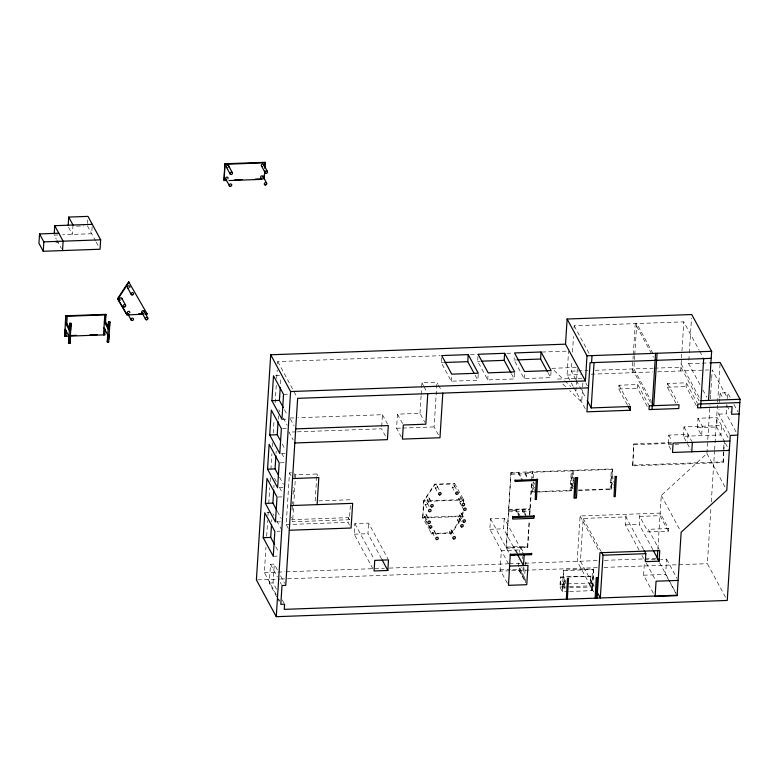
<?xml version="1.0" encoding="UTF-8"?>
<svg xmlns="http://www.w3.org/2000/svg" width="779" height="779" viewBox="0 0 779 779"><rect width="100%" height="100%" fill="white"/><g stroke="black" fill="none" stroke-linecap="round" stroke-linejoin="round"><path stroke-width="0.58" stroke-dasharray="3.9 2.92" d="M73.012 225.034L72.418 234.43L68.114 226.475M87.53 223.437L87.754 219.912M92.136 226.689L91.688 233.739L62.622 234.781M276.282 594.659L264.354 572.594L265.97 547.131M266.671 536.215L267.674 520.44M267.976 515.591L268.21 511.949M268.745 503.468L269.748 487.693M270.138 481.636L270.449 476.777M270.907 469.503L271.91 453.738M272.377 446.464L272.601 442.823M273.225 433.114L274.072 419.774M275.153 402.801L276.379 383.395M276.691 378.545L277.236 370.054M277.616 363.988L277.772 361.563L440.145 355.711M271.686 521.998L271.842 519.622M273.867 487.683L274.023 485.307M276.048 453.495L276.194 451.119M278.22 419.297L278.444 415.743M280.479 383.804L280.859 377.873M276.779 596.88L269.3 583.052L270.498 564.249L274.257 564.113L277.704 570.501M276.506 589.304L273.059 582.916L274.257 564.113M288.24 528.357L286.195 524.569L289.476 472.872L291.482 472.804M350.316 505.61L349.42 519.71L292.612 521.755L291.492 519.69L291.648 517.285M292.106 510.05L292.417 505.23M292.495 504.023L292.641 501.618M293.108 494.383L293.566 487.157M294.18 477.508L294.481 472.687L295.601 474.762L292.612 521.755M315.154 501.014L316.878 473.992L295.601 474.762M349.547 525.182L348.009 522.349L348.31 517.645L291.492 519.69M372.937 568.855L354.192 534.19L354.864 523.615L368.623 523.118L387.942 558.835M381.583 558.903L367.951 533.693L368.623 523.118M381.7 426.454L382.44 414.701L298.26 417.729M401.36 437.136L396.56 428.255L397.465 414.155L419.988 413.347L424.779 422.218M419.988 413.347L421.108 395.722M421.176 394.544L421.556 388.672M421.624 387.494L421.926 382.801L436.941 382.255L438.012 384.232M422.763 517.908L423.805 501.462L434.867 484.655L454.887 483.934L454.605 483.418L434.585 484.139L423.533 500.946L422.763 517.908L462.804 516.467L463.106 511.774M438.373 434.789L434.107 426.911L436.941 382.255M478.209 374.378L477.829 380.259L451.304 381.213L441.255 362.624L441.703 355.575M451.304 381.213L451.674 375.342M462.745 512.426L462.522 515.951L451.469 532.768L431.449 533.488L431.732 534.005L451.752 533.284L462.804 516.467L462.522 515.951L422.481 517.392L428.645 528.454M463.349 503.03L463.573 499.505L423.533 500.946L423.805 501.462L463.856 500.021L463.7 502.367M514.617 373.073L514.247 378.945L487.722 379.899L477.663 361.31L478.043 355.438M487.722 379.899L488.17 372.849M508.58 563.967L489.835 529.301L490.507 518.726L504.266 518.23L523.449 553.703M507.372 583.276L500.108 569.848L501.335 550.578L519.603 549.925L520.304 551.211M551.035 371.758L550.665 377.63L524.131 378.594L514.082 359.995L514.228 357.649M516.662 552.973L503.594 528.805L504.266 518.23M613.239 478.442L612.167 476.466L612.333 468.9L510.975 472.551L506.194 547.754L527.471 546.985L527.753 547.501L520.245 547.773L520.314 546.595L523.527 552.525M510.975 472.551L506.477 548.27L513.984 547.997L514.062 546.819L517.801 553.742M524.131 378.594L524.579 371.534M511.258 473.067L518.765 472.795L518.687 473.973L521.901 479.903M518.532 566.781L518.989 559.556M519.457 552.33L519.603 549.925M612.615 469.416L525.027 472.571L524.949 473.749L527.091 477.702M519.077 570.481L519.233 568.076M519.759 571.747L520.07 566.927M520.323 572.789L520.703 566.761M521.268 574.532L521.726 567.307M522.261 558.874L522.417 556.469M522.563 576.927L523.176 567.287M523.303 578.3L524.072 566.255M524.384 580.306L525.231 567.054M525.309 565.846L525.611 561.036L526.799 563.227M527.471 546.985L529.165 520.304M529.477 515.445L531.638 481.49M531.716 480.273L532.252 471.782L532.154 478.179M525.806 578.885L525.572 582.497L518.386 569.196L511.53 569.439M527.753 547.501L529.467 520.479M529.837 514.598L532.086 479.348M532.515 492.231L533.187 481.656M533.411 478.131L533.781 472.259M573.12 386.277L567.063 375.059L568.582 351.086M575.847 379.558L571.299 371.155L571.981 360.414M572.516 352.059L573.5 336.538M574.035 328.183L574.181 325.797L683.806 321.854L699.143 350.209M568.446 591.504L562.457 591.719L559.887 586.967L560.52 576.976L590.716 576.207L590.287 583.023L592.41 586.947L567.18 587.853M565.982 587.902L562.38 588.028L560.257 584.104L560.52 576.976M562.38 588.028L563.519 570.053L593.549 568.972L593.306 577.706L594.913 580.676M562.457 591.719L562.905 584.669L563.899 584.63L565.505 587.6M565.944 583.734L563.275 578.797L563.519 570.053M576.567 380.59L575.885 391.379L574.172 389.734M576.645 379.392L577.405 367.406M563.899 584.63L564.278 578.758L563.275 578.797M570.053 490.877L571.319 470.906M573.354 486.748L571.757 483.778L571.299 490.828L572.292 470.341L572.127 477.907L573.734 480.877M572.701 488.433L573.821 470.808M582.906 382.937L581.689 402.12L569.692 390.591M668.372 531.161L659.988 515.679L639.725 516.409L648.099 531.891L668.372 531.161L668.538 528.581L660.154 513.088L580.073 515.971L577.19 561.328L594.231 592.848M643.561 549.468L625.956 516.896L583.159 518.444L580.443 561.211L594.075 586.421M569.653 591.456L592.488 590.638L589.917 585.886L590.55 575.895M591.232 590.677L592.576 569.527M592.41 586.947L593.549 568.972M592.488 590.638L592.936 583.588L591.68 583.627L593.822 587.58M610.093 489.436L611.369 469.464M578.612 490.566L611.349 489.387L612.333 468.9M611.349 489.387L611.797 482.337L610.541 482.386L613.219 487.333M627.358 404.944L618.73 388.994L618.974 385.225L637.738 384.553L648.673 404.768M632.129 372.713L633.2 355.828M633.278 354.63L635.255 323.597L653.425 357.21M634.7 355.769L633.872 368.895L651.478 401.467M634.778 354.581L636.755 323.548L654.36 356.11M639.082 550.101L625.449 524.89L626.121 514.315M723.779 452.015L723.107 462.59L632.752 465.842L633.707 443.972L672.258 442.579M647.281 406.395L637.504 388.312L637.738 384.553M632.752 465.842L633.707 443.972M652.841 549.604L639.218 524.394L639.89 513.819M653.377 593.286L643.6 575.204L644.418 562.282M675.909 403.201L667.282 387.241L667.525 383.482L686.289 382.801L697.224 403.016M657.875 548.942L661.274 495.463L706.894 453.495L709.981 404.992M670.885 449.493L668.197 444.517L668.791 435.12L688.061 434.429L687.614 441.479M675.977 593.559L665.617 574.405L666.59 559.137L660.796 559.341M680.68 370.97L681.43 359.109M681.508 357.902L683.806 321.854M696.407 405.713L686.056 386.569L686.289 382.801M683.387 436.289L683.991 426.892L721.529 425.538L720.935 434.935L683.387 436.289L690.652 449.717M700 384.651L688.636 363.647L689.249 354.065M689.318 352.868L691.528 318.124M697.955 418.274L702.259 426.23L701.655 435.627L697.361 427.681L697.955 418.274L717.225 417.583L729.348 439.999M710.36 398.926L710.594 395.294M710.672 394.077L711.597 379.529M711.675 378.321L712.21 369.83L727.547 398.196M725.551 597.289L707.381 563.675L711.003 506.72M711.305 501.871L714.547 450.973M714.625 449.765L720.166 362.508M724.84 442.16L716.631 426.98L717.225 417.583M729.689 434.351L718.754 414.146L719.056 409.442M719.504 402.392L719.728 398.867M719.806 397.689L720.098 392.986L727.615 392.723L730.488 398.04M723.107 462.59L724.061 440.719M723.847 450.837L724.373 442.618M736.048 431.956L726.262 413.873L726.865 404.467M727.235 398.595L727.615 392.723M76.546 226.173L83.772 225.91M57.773 234.956L54.141 235.092L56.38 239.221M55.815 242.717L58.221 242.629M470.438 354.62L477.702 354.357M506.788 353.315L512.845 353.091M541.921 352.05L566.158 351.173M441.255 362.624L443.67 362.537M477.663 361.31L480.078 361.222M514.082 359.995L516.496 359.908M275.639 375.692L279.934 375.536M576.187 367.445L551.883 368.321L563.879 379.85M688.636 363.647L710.467 362.858M571.299 371.155L588.067 370.551M595.253 370.288L653.172 368.204M654.379 368.165L680.924 367.201L699.094 400.825M567.063 375.059L581.514 374.533M591.154 374.193L652.763 371.973M657.622 371.797L708.578 369.957M582.001 378.185L557.686 379.061L559.4 380.717M283.546 394.359L288.912 394.164M618.73 388.994L637.504 388.312M667.282 387.241L686.056 386.569M289.846 418.031L297.062 417.778M281.969 419.268L287.324 419.073M282.436 428.625L286.73 428.479M718.754 414.146L726.262 413.873M296.166 431.878L288.951 432.131L293.216 440.018M297.364 431.829L381.544 428.801L385.809 436.688M396.56 428.255L401.409 428.08M402.616 428.041L434.107 426.911M697.361 427.681L716.631 426.98M281.93 453.505L285.143 453.388M634.096 444.692L671.44 443.348M668.197 444.517L681.44 444.04M280.265 462.823L284.559 462.668M632.363 465.121L722.708 461.869M511.18 474.245L532.456 473.476M279.758 487.693L282.972 487.576M573.373 477.858L570.871 477.955L574.62 484.869M612.167 476.466L610.921 476.514L614.66 483.428M573.003 483.74L570.501 483.827L573.169 488.774M278.093 497.012L282.378 496.866M534.618 491.627L530.986 491.763L531.259 492.279L537.354 492.055M535.835 491.588L571.026 490.312M578.3 490.049L611.067 488.871M538.571 492.016L572.555 490.789M318.708 500.887L350.696 499.738L351.67 501.54M266.934 512.699L272.29 512.504L273.965 515.601M508.94 509.495L530.217 508.726M508.794 511.842L530.071 511.073M276.506 521.93L280.8 521.774M286.195 524.569L348.009 522.349M276.983 531.288L280.197 531.171M354.192 534.19L367.951 533.693M489.835 529.301L503.594 528.805M625.449 524.89L639.218 524.394M668.538 528.581L648.264 529.311L659.19 549.526M506.554 547.092L527.821 546.322M273.254 556.274L278.619 556.079M264.354 572.594L284.968 571.854M286.175 571.805L384.398 568.271M389.247 568.095L508.074 563.821M509.291 563.772L520.197 563.383M525.046 563.207L598.447 560.568M604.455 560.344L657.272 558.446M644.564 559.926L656.161 559.507M500.108 569.848L510.391 569.478M257.615 579.868L279.495 579.089M280.713 579.04L510.459 570.764M511.667 570.725L597.98 567.618M604.056 567.394L707.381 563.675M563.801 570.569L593.832 569.488M269.3 583.052L273.059 582.916M560.685 577.288L590.716 576.207M643.6 575.204L665.617 574.405M593.306 577.706L592.059 577.755L594.728 582.702M560.257 584.104L566.265 583.89M567.463 583.841L590.287 583.023M559.887 586.967L568.29 586.665M569.498 586.616L589.917 585.886M564.736 380.678L570.734 386.433M562.827 384.008L566.255 387.299M454.605 483.418L463.856 500.021L463.573 499.505M429.21 529.467L431.732 534.005M733.935 404.418L737.966 411.867M699.708 351.261L703.116 357.571M720.098 392.986L722.98 398.312M727.002 405.752L730.459 412.14M702.833 389.909L706.816 397.261M725.395 443.202L729.31 450.428M681.128 363.92L699.873 398.585M706.894 453.495L725.639 488.16M667.525 383.482L677.876 402.626M683.991 426.892L691.83 441.381M668.791 435.12L672.014 441.089M632.363 368.954L650.543 402.568M618.974 385.225L629.899 405.44M574.181 325.797L589.518 354.163M661.274 495.463L680.593 531.181M585.837 382.995L587.415 385.917M576.411 380.61L586.071 398.468M573.675 387.299L585.36 408.917M666.59 559.137L676.941 578.281M659.55 562.642L668.635 579.459M669.2 580.501L676.016 593.111M611.797 482.337L613.394 485.307M547.871 372.469L550.665 377.63M646.297 563.12L655.499 580.141M641.925 555.359L643.629 558.504M511.452 373.784L514.247 378.945M583.159 518.444L600.765 551.006M580.073 515.971L598.817 550.636M592.936 583.588L594.007 585.565M533.683 482.318L534.754 484.295M475.044 375.089L477.829 380.259M534.56 488.141L532.963 485.181L531.706 485.229L535.455 492.143M525.027 472.571L528.23 478.501M518.765 472.795L522.505 479.718M564.278 578.758L565.885 581.718M562.808 581.212L565.953 587.025M525.913 514.929L522.709 508.999L522.553 511.345L524.695 515.299M526.37 517.09L522.631 510.167L530.139 509.904L529.866 509.388L508.59 510.148L508.872 510.664L516.38 510.401L519.048 515.338M562.905 584.669L565.573 589.606M520.197 516.136L516.448 509.223L516.302 511.569L519.505 517.499M438.538 385.216L441.742 391.126M421.926 382.801L423.523 385.751M424.058 386.744L427.262 392.655M490.507 518.726L509.252 553.392M460.808 497.206L464.498 504.023M454.41 485.707L458.091 492.523M458.568 498.443L461.723 504.286M452.161 486.963L455.851 493.779M460.077 503.088L461.655 506.009M462.181 506.983L463.768 509.904M461.577 513.585L465.258 520.401M459.328 514.841L462.492 520.684M459.464 518.347L462.619 524.189M457.224 519.603L460.915 526.419M437.282 486.32L440.972 493.136M397.465 414.155L402.792 424.019M434.585 484.139L434.867 484.655M435.052 487.576L438.207 493.419M451.567 530.353L455.248 537.169M451.469 532.768L451.752 533.284M449.327 531.619L453.008 538.435M429.385 498.326L433.075 505.143M382.44 414.701L387.776 424.555M427.155 499.592L430.31 505.435M427.281 503.098L430.446 508.94M425.042 504.344L428.723 511.17M426.532 514.851L430.222 521.667M434.448 530.976L437.087 535.845M424.292 516.097L427.457 521.94M432.209 532.223L435.364 538.065M425.801 520.732L427.379 523.654M427.905 524.627L429.492 527.549M277.772 361.563L297.081 397.28M354.864 523.615L374.173 559.332M348.31 517.645L349.42 519.71M290.382 419.024L294.111 425.918M284.442 409.705L287.237 414.866M316.878 473.992L317.851 475.794M278.824 409.812L279.943 411.877M283.293 418.07L287.198 425.295M282.261 444.011L285.056 449.181M281.677 453.3L284.471 458.461M289.476 472.872L291.015 475.716M279.534 477.176L283.439 484.402M274.471 478.199L276.711 482.328M279.505 487.488L282.29 492.649M277.363 511.365L281.268 518.6M276.759 520.771L281.784 530.061M275.737 546.712L278.531 551.873M280.576 575.817L284.608 583.267M270.498 564.249L277.402 577.015M280.274 582.332L281.433 584.464M87.384 225.783L95.593 240.964M96.148 241.996L98.388 246.125M282.261 599.937L283.984 603.131M278.551 598.856L279.69 600.96M277.353 597.941L279.661 602.196M56.935 240.253L61.444 248.589M460.506 503.497A1.285 1.139 -28.4 0 1 460.642 501.462A1.285 1.139 -28.4 0 1 462.453 502.416M426.522 521.248A1.285 1.139 -28.4 0 1 425.704 519.944A1.285 1.139 -28.4 0 1 427.116 518.931A1.285 1.139 -28.4 0 1 428.177 520.07M460.058 515.357A1.285 1.139 -28.4 0 0 461.684 513.867A1.285 1.139 -28.4 0 0 459.62 513.41A1.285 1.139 -28.4 0 0 460.058 515.357M425.022 516.623A1.285 1.139 -28.4 0 0 426.639 515.123A1.285 1.139 -28.4 0 0 424.584 514.676A1.285 1.139 -28.4 0 0 425.022 516.623M425.762 504.87A1.285 1.139 -28.4 0 0 427.389 503.37A1.285 1.139 -28.4 0 0 425.334 502.922A1.285 1.139 -28.4 0 0 425.762 504.87M452.891 487.479A1.285 1.139 -28.4 0 0 454.517 485.989A1.285 1.139 -28.4 0 0 452.453 485.531A1.285 1.139 -28.4 0 0 452.891 487.479M427.875 500.108A1.285 1.139 -28.4 0 0 429.502 498.609A1.285 1.139 -28.4 0 0 427.437 498.161A1.285 1.139 -28.4 0 0 427.875 500.108M459.289 498.969A1.285 1.139 -28.4 0 0 460.915 497.479A1.285 1.139 -28.4 0 0 458.86 497.021A1.285 1.139 -28.4 0 0 459.289 498.969M435.773 488.092A1.285 1.139 -28.4 0 0 437.399 486.593A1.285 1.139 -28.4 0 0 435.334 486.154A1.285 1.139 -28.4 0 0 435.773 488.092M432.929 532.748A1.285 1.139 -28.4 0 0 434.555 531.249A1.285 1.139 -28.4 0 0 432.501 530.801A1.285 1.139 -28.4 0 0 432.929 532.748M457.955 520.129A1.285 1.139 -28.4 0 0 459.571 518.619A1.285 1.139 -28.4 0 0 457.507 518.181A1.285 1.139 -28.4 0 0 457.955 520.129M450.058 532.135A1.285 1.139 -28.4 0 0 451.674 530.635A1.285 1.139 -28.4 0 0 449.61 530.187A1.285 1.139 -28.4 0 0 450.058 532.135"/><path stroke-width="1.17" d="M58.814 233.223L39.544 233.924L38.95 243.321L43.254 251.276L100.063 249.231L100.657 239.825L87.978 216.387L68.708 217.078L68.192 225.306M43.254 251.276L43.848 241.87L39.544 233.924M54.218 233.914L54.744 225.686L92.282 224.333M62.524 250.585L63.118 241.178L54.744 225.686M108.797 327.852L105.593 321.922L105.759 314.356L65.718 315.797L64.725 336.294L104.775 334.853L105.146 328.972M64.725 336.294L65.173 329.244L68.922 336.158L68.474 343.208L69.886 343.481L71.162 323.499L69.74 323.236L69.292 330.286L65.553 323.363L65.718 315.797M65.981 336.246L66.351 330.374M69.477 328.261L66.799 323.324L67.247 316.274M68.64 343.52L69.74 323.236M69.886 343.481L70.168 336.119M70.538 330.238L70.996 323.188M103.519 334.892L104.785 314.92M105.535 317.881L105.759 314.356M105.593 321.922L104.337 321.97L108.086 328.894L108.534 321.844L109.946 322.107L108.68 342.078L107.259 341.815L107.706 334.766L103.967 327.842M107.424 342.127L108.534 321.844M108.661 339.42L108.963 334.717M109.488 326.498L109.781 321.795M264.948 167.534L264.967 162.314L224.927 163.756L223.885 180.212L226.592 180.64M224.167 180.728L224.927 163.756M264.149 175.246L264.208 179.287L264.724 171.059M264.597 168.196L264.967 162.314M270.712 354.776L290.596 391.545L585.409 380.931L565.525 344.162L270.712 354.776L256.398 579.917L276.272 616.686L727.255 600.443L740.05 399.276L720.166 362.508L710.467 362.858M263.205 537.685L264.782 512.777L274.841 531.366L273.254 556.274L263.205 537.685L270.712 537.413L274.617 544.648M265.386 503.38L266.963 478.462L277.022 497.051L275.435 521.969L265.386 503.38L272.893 503.107L276.798 510.333M267.557 469.182L269.144 444.273L279.194 462.862L277.606 487.771L267.557 469.182L275.065 468.909L278.415 475.112M269.729 434.994L271.316 410.075L281.365 428.664L279.788 453.582L269.729 434.994L277.236 434.721L280.586 440.914M271.91 400.679L273.497 375.77L283.546 394.359L281.969 419.268L271.91 400.679L279.418 400.406L283.332 407.641M270.712 537.413L271.54 524.364M272.893 503.107L273.721 490.059M275.065 468.909L275.893 455.861M277.236 434.721L278.064 421.673M279.418 400.406L280.255 387.358M276.272 616.686L290.596 391.545M317.111 504.636L318.825 477.605L292.553 478.549M387.835 570.462L388.507 559.887L374.738 560.383L374.066 570.958L387.835 570.462L382.158 559.955M427.788 393.638L425.85 424.195L403.327 425.003L402.431 439.103L439.969 437.749L442.803 393.103M473.924 373.024L467.78 361.67L468.228 354.62L441.703 355.575L451.752 374.163L478.277 373.209L468.228 354.62M510.897 372.752L504.198 360.356L504.646 353.306L478.111 354.26L488.17 372.849L514.695 371.895L504.646 353.306M510.294 554.015L508.492 585.341L526.76 584.688L527.987 565.418L509.709 566.07M533.956 515.649L533.975 518.308L512.699 519.067L512.679 516.409M536.195 480.39L515.094 481.471L514.997 479.981M524.15 554.999L523.478 565.573L517.801 555.076M547.306 371.437L540.607 359.041L541.054 351.991L514.529 352.945L524.579 371.534L551.113 370.58L541.054 351.991M514.51 555.038L510.216 555.184L531.658 554.736L531.57 553.246M537.52 479.173L536.419 499.456L535.173 499.505L536.273 479.221M565.525 344.162L567.122 319.02L691.762 314.531L711.636 351.3L708.52 400.416M568.466 578.622L567.365 598.915L566.362 598.944L567.463 578.661M577.57 477.731L576.46 498.015L573.957 498.112L575.068 477.819M585.409 380.931L587.006 355.789L567.122 319.02M591.563 362.654L592.011 355.604M711.188 358.35L590.063 362.712L586.938 411.828L630.23 410.27L630.474 406.502L591.183 407.923L594.065 362.566M597.493 577.58L596.393 597.863L595.146 597.912L596.247 577.629M597.065 598.097L599.957 552.739L659.764 550.587L659.092 561.162L645.333 561.659L645.84 553.665L644.136 550.519M601.339 552.058L603.043 555.213L600.317 597.98L596.909 591.68M616.355 476.339L615.254 496.622L614.008 496.661L615.108 476.378M652.004 409.481L655.577 353.315M657.077 353.257L653.747 405.664L652.042 402.519M657.272 558.446L657.807 550.13M691.771 451.781L692.365 442.375M700.564 407.729L703.68 358.613M142.44 314.2L127.006 314.95L117.59 298.6L128.642 281.794L147.192 313.966L144.816 314.083M117.863 299.117L128.924 282.31L128.642 281.794M117.59 298.6L126.724 314.434L129.1 314.317M138.604 313.859L143.346 313.625M225.209 164.272L265.249 162.83M234.8 179.813L242.084 179.55M255.434 179.073L262.708 178.81M229.016 180.553L261.783 179.374M43.848 241.87L100.657 239.825M66.001 316.313L106.041 314.872M65.553 323.363L66.799 323.324M69.906 323.548L71.162 323.499M108.7 322.146L109.946 322.107M69.302 335.603L76.585 335.34M89.936 334.863L97.209 334.6M68.474 343.208L69.721 343.169M107.259 341.815L108.68 342.078M587.006 355.789L711.636 351.3M444.867 362.488L467.78 361.67M481.286 361.183L504.198 360.356M517.694 359.869L540.607 359.041M588.466 387.854L297.656 398.332L285.757 585.389L282.008 585.526L280.81 604.329L284.559 604.192L284.238 609.363L677.155 595.214M701.012 400.679L740.05 399.276M739.846 402.568L697.799 404.077L697.556 407.845L732.094 406.599L731.608 414.262L739.115 414M295.708 428.878L388.312 425.548L387.416 439.648L294.813 442.978M737.771 435.149L730.264 435.412L726.778 490.264L681.158 532.232L677.126 595.682L655.1 596.48L656.074 581.202L678.09 580.413M729.904 441.031L673.095 443.076L672.501 452.472L729.31 450.428M515.172 480.292L537.695 479.484M575.233 478.131L577.736 478.043M615.274 476.69L616.53 476.641M290.83 505.581L352.653 503.351L351.076 528.026L289.262 530.256M512.855 516.72L534.121 515.951M510.459 554.327L531.736 553.557M603.043 555.213L645.84 553.665M657.32 559.468L659.638 559.38M567.638 578.972L568.631 578.933M596.412 577.93L597.668 577.891M627.932 406.015L630.23 410.27M587.21 400.572L591.183 407.923M653.415 550.656L659.092 561.162M576.314 477.78L575.048 497.752M533.878 516.818L512.611 517.587M263.721 164.642L267.401 171.458M261.481 165.898L265.162 172.714M262.971 176.395L266.661 183.211M228.685 165.908L232.366 172.724M226.436 167.164L230.126 173.98M225.696 178.907L229.377 185.723M146.91 313.45L147.192 313.966M144.105 311.191L147.796 318.007M141.875 312.467L145.566 319.283M127.542 287.617L131.223 294.433M121.875 298.357L125.565 305.173M127.454 313.168L131.145 319.984M126.724 314.434L127.006 314.95M68.708 217.078L73.012 225.034M104.493 334.337L104.775 334.853M261.452 178.167A1.285 1.139 -28.4 0 1 260.702 176.667A1.285 1.139 -28.4 0 1 262.445 175.937A1.285 1.139 -28.4 0 1 262.903 177.573M262.202 166.424A1.285 1.139 -28.4 0 1 261.452 164.914A1.285 1.139 -28.4 0 1 263.195 164.194A1.285 1.139 -28.4 0 1 263.643 165.82M226.416 179.433A1.285 1.139 -28.4 0 1 225.667 177.924A1.285 1.139 -28.4 0 1 227.41 177.203A1.285 1.139 -28.4 0 1 227.857 178.829M227.166 167.68A1.285 1.139 -28.4 0 1 226.407 166.17A1.285 1.139 -28.4 0 1 228.159 165.45A1.285 1.139 -28.4 0 1 228.607 167.086M120.375 300.149A1.285 1.139 -28.4 0 1 119.567 298.747A1.285 1.139 -28.4 0 1 121.144 297.851A1.285 1.139 -28.4 0 1 121.952 299.243M142.937 313.002A1.285 1.139 -28.4 0 1 141.749 311.785A1.285 1.139 -28.4 0 1 143.268 310.665A1.285 1.139 -28.4 0 1 144.183 312.077M128.272 288.133A1.285 1.139 -28.4 0 1 127.503 286.633A1.285 1.139 -28.4 0 1 129.246 285.903A1.285 1.139 -28.4 0 1 129.703 287.529M128.194 313.684A1.285 1.139 -28.4 0 1 127.376 312.282A1.285 1.139 -28.4 0 1 128.954 311.376A1.285 1.139 -28.4 0 1 129.762 312.778M649.248 405.83L649.004 409.588L678.791 408.517L679.025 404.759L649.248 405.83M429.453 511.686A1.285 1.139 -28.4 0 0 431.079 510.187A1.285 1.139 -28.4 0 0 429.015 509.739A1.285 1.139 -28.4 0 0 429.453 511.686M464.488 510.42A1.285 1.139 -28.4 0 0 466.115 508.93A1.285 1.139 -28.4 0 0 464.05 508.483A1.285 1.139 -28.4 0 0 464.488 510.42M463.739 522.173A1.285 1.139 -28.4 0 0 465.365 520.684A1.285 1.139 -28.4 0 0 463.31 520.226A1.285 1.139 -28.4 0 0 463.739 522.173M428.703 523.439A1.285 1.139 -28.4 0 0 430.329 521.94A1.285 1.139 -28.4 0 0 428.265 521.492A1.285 1.139 -28.4 0 0 428.703 523.439M456.572 494.295A1.285 1.139 -28.4 0 0 458.198 492.805A1.285 1.139 -28.4 0 0 456.134 492.347A1.285 1.139 -28.4 0 0 456.572 494.295M431.566 506.925A1.285 1.139 -28.4 0 0 433.182 505.425A1.285 1.139 -28.4 0 0 431.118 504.977A1.285 1.139 -28.4 0 0 431.566 506.925M462.969 505.785A1.285 1.139 -28.4 0 0 464.605 504.295A1.285 1.139 -28.4 0 0 462.551 503.838A1.285 1.139 -28.4 0 0 462.969 505.785M439.463 494.918A1.285 1.139 -28.4 0 0 441.08 493.409A1.285 1.139 -28.4 0 0 439.015 492.971A1.285 1.139 -28.4 0 0 439.463 494.918M436.62 539.565A1.285 1.139 -28.4 0 0 438.246 538.065A1.285 1.139 -28.4 0 0 436.182 537.617A1.285 1.139 -28.4 0 0 436.62 539.565M461.635 526.945A1.285 1.139 -28.4 0 0 463.252 525.436A1.285 1.139 -28.4 0 0 461.197 524.997A1.285 1.139 -28.4 0 0 461.635 526.945M430.212 528.065A1.285 1.139 -28.4 0 0 431.839 526.585A1.285 1.139 -28.4 0 0 429.784 526.117A1.285 1.139 -28.4 0 0 430.212 528.065M453.738 538.951A1.285 1.139 -28.4 0 0 455.355 537.452A1.285 1.139 -28.4 0 0 453.29 537.004A1.285 1.139 -28.4 0 0 453.738 538.951M230.847 174.496A1.285 1.139 -28.4 0 0 232.473 173.006A1.285 1.139 -28.4 0 0 230.418 172.548A1.285 1.139 -28.4 0 0 230.847 174.496M265.892 173.24A1.285 1.139 -28.4 0 0 267.509 171.74A1.285 1.139 -28.4 0 0 265.454 171.292A1.285 1.139 -28.4 0 0 265.892 173.24M265.142 184.983A1.285 1.139 -28.4 0 0 266.769 183.493A1.285 1.139 -28.4 0 0 264.704 183.036A1.285 1.139 -28.4 0 0 265.142 184.983M230.107 186.249A1.285 1.139 -28.4 0 0 231.723 184.75A1.285 1.139 -28.4 0 0 229.669 184.302A1.285 1.139 -28.4 0 0 230.107 186.249M124.065 306.965A1.285 1.139 -28.4 0 0 125.672 305.456A1.285 1.139 -28.4 0 0 123.608 305.017A1.285 1.139 -28.4 0 0 124.065 306.965M146.296 319.799A1.285 1.139 -28.4 0 0 147.903 318.28A1.285 1.139 -28.4 0 0 145.839 317.861A1.285 1.139 -28.4 0 0 146.296 319.799M131.953 294.949A1.285 1.139 -28.4 0 0 133.569 293.449A1.285 1.139 -28.4 0 0 131.505 293.011A1.285 1.139 -28.4 0 0 131.953 294.949M131.875 320.5A1.285 1.139 -28.4 0 0 133.482 318.981A1.285 1.139 -28.4 0 0 131.408 318.562A1.285 1.139 -28.4 0 0 131.875 320.5"/></g></svg>
